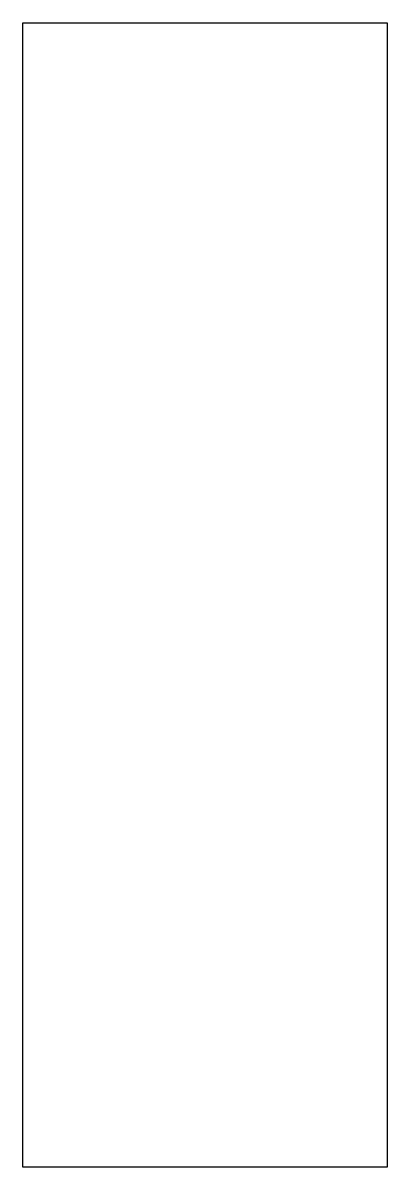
# Model space of a CAD drawing. Header units: millimetres. Extents: x -71 to 71, y 0 to 446.
import ezdxf

# ---------------------------------------------------------------- set-up
doc = ezdxf.new("R2010")
doc.units = ezdxf.units.MM

msp = doc.modelspace()

# ---------------------------------------------------------------- linework, layer by layer
at = {"layer": 'OuterContour'}
msp.add_lwpolyline([(71, 0), (-71, 0), (-71, 446), (71, 446)], close=True, dxfattribs=at)

doc.saveas('drawing.dxf')
